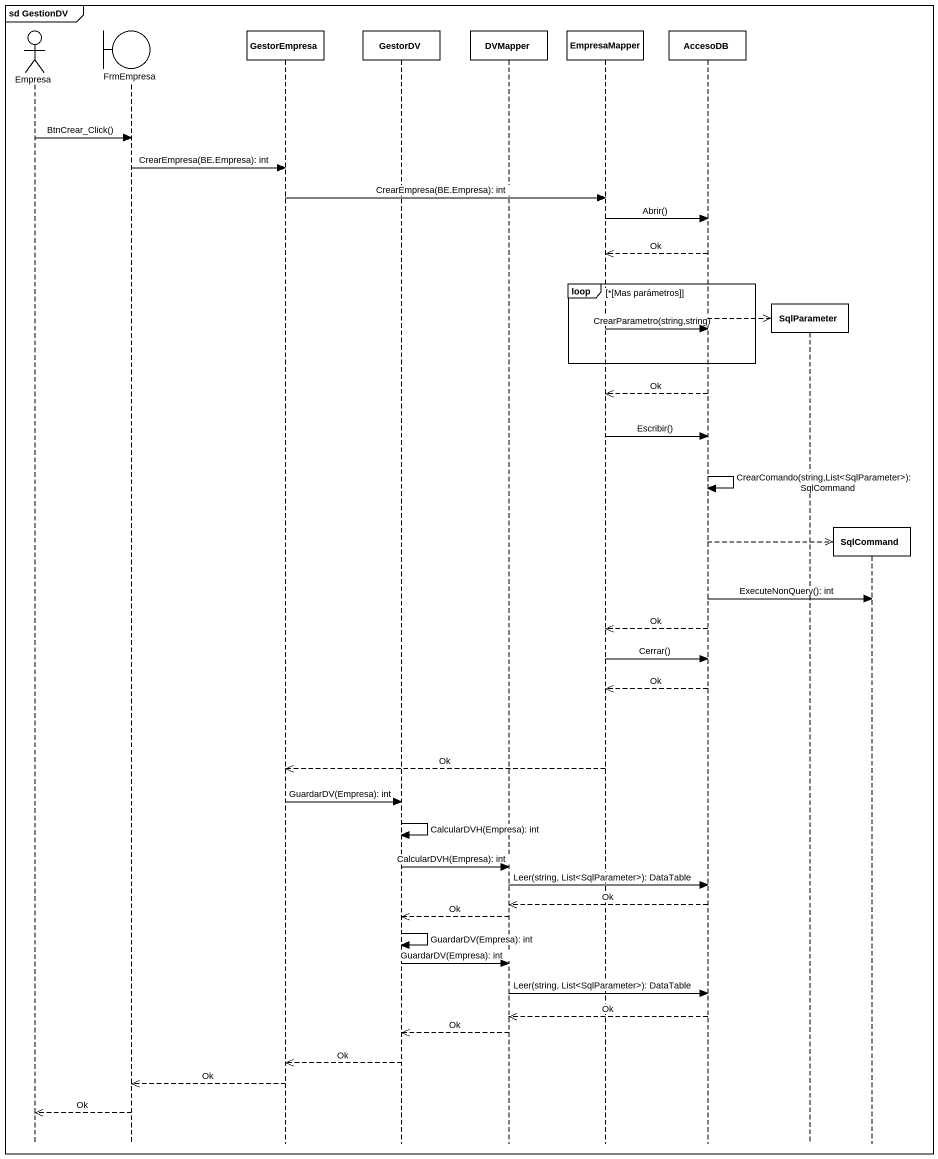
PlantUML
@startuml
mainframe sd GestionDV
hide footbox
actor Empresa
boundary FrmEmpresa
participant GestorEmpresa
participant GestorDV
participant DVMapper
participant EmpresaMapper
participant AccesoDB
participant SqlParameter
participant SqlCommand

Empresa -> FrmEmpresa : BtnCrear_Click()
FrmEmpresa -> GestorEmpresa : CrearEmpresa(BE.Empresa): int
GestorEmpresa -> EmpresaMapper : CrearEmpresa(BE.Empresa): int
EmpresaMapper -> AccesoDB : Abrir()
AccesoDB -->> EmpresaMapper : Ok
loop *[Mas parámetros]
  AccesoDB -->> SqlParameter **
  EmpresaMapper -> AccesoDB : CrearParametro(string,string)
end
AccesoDB -->> EmpresaMapper : Ok
EmpresaMapper -> AccesoDB : Escribir()
AccesoDB -> AccesoDB : CrearComando(string,List<SqlParameter>): SqlCommand
AccesoDB -->> SqlCommand **
AccesoDB -> SqlCommand : ExecuteNonQuery(): int
AccesoDB -->> EmpresaMapper : Ok
EmpresaMapper -> AccesoDB : Cerrar()
AccesoDB -->> EmpresaMapper : Ok
EmpresaMapper -->> GestorEmpresa : Ok
GestorEmpresa -> GestorDV : GuardarDV(Empresa): int
GestorDV -> GestorDV : CalcularDVH(Empresa): int
GestorDV -> DVMapper : CalcularDVH(Empresa): int
DVMapper -> AccesoDB : Leer(string, List<SqlParameter>): DataTable
AccesoDB -->> DVMapper : Ok
DVMapper -->> GestorDV : Ok
GestorDV -> GestorDV : GuardarDV(Empresa): int
GestorDV -> DVMapper : GuardarDV(Empresa): int
DVMapper -> AccesoDB : Leer(string, List<SqlParameter>): DataTable
AccesoDB -->> DVMapper : Ok
DVMapper -->> GestorDV : Ok
GestorDV -->> GestorEmpresa : Ok
GestorEmpresa -->> FrmEmpresa : Ok
FrmEmpresa -->> Empresa : Ok
@enduml
